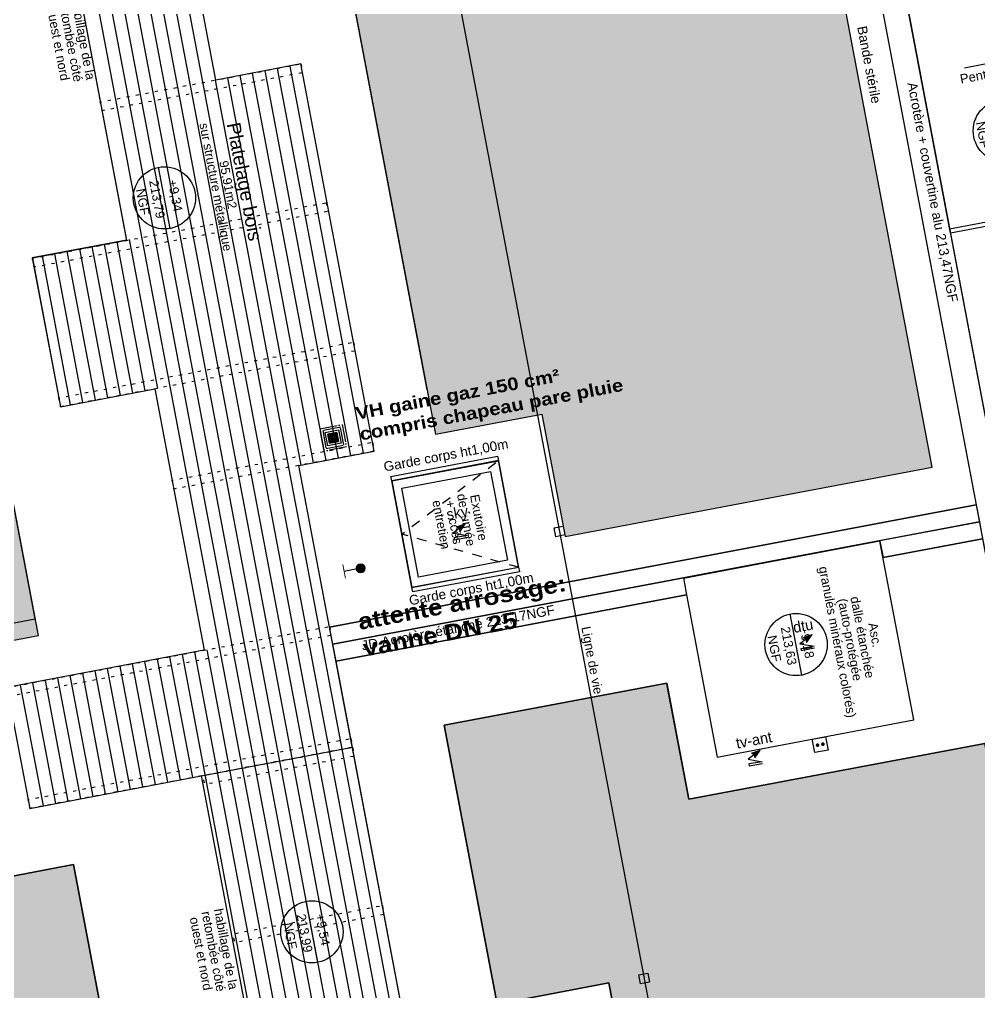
# Model space of a CAD drawing. Header units: centimetres. Extents: x 212517 to 243222, y -357108 to -330212.
# Drawn here: x 227800 to 228861, y -350351 to -349276 of the extents above; entities that cross this region are included whole.
import ezdxf

# ---------------------------------------------------------------- set-up
doc = ezdxf.new("R2010")
doc.units = ezdxf.units.CM
for name, pattern in [('prlm_gaz', [36, 24, -3, 0, -3, 0, -3, 0, -3]), ('Style de ligne -1', [0.41664, 0.20828, -0.20836]), ('Style de ligne -5', [0.20828, 0.069425, -0.138855])]:
    doc.linetypes.add(name, pattern=pattern)
doc.layers.get('0').update_dxf_attribs({"color": 252})
for name, color, linetype in [('3-BAT C-Toiture', 252, 'Continuous'), ('prlm-EAU-EF', 161, 'Continuous'), ('prlm-ELEC-CFO', 201, 'Continuous'), ('prlm-GAZ', 20, 'Continuous'), ('prlm-VRD', 2, 'Continuous'), ('SA - béton balayé', 252, 'Continuous'), ('SA - couvre sol', 252, 'Continuous'), ('SA - EBC', 252, 'Continuous')]:
    doc.layers.add(name, color=color, linetype=linetype)
doc.layers.add('prlm-ZEROPLOT', color=254, linetype='Continuous', plot=False)
doc.styles.add('Arial', font='arial.ttf')
doc.styles.add('Geneva', font='arial.ttf')
doc.styles.add('Helvetica', font='arial.ttf')
doc.styles.add('prlm-eau-ef', font='ariblk.ttf', dxfattribs={"height": 18})
doc.styles.add('prlm-elec-cfo', font='comic.ttf', dxfattribs={"height": 12})
pattern_1 = [(348.838657137, (26671175.493, 6806631.107), (8.9223062904, 8.381872092), [0.5, -30.26575])]
pattern_2 = [(348.838657137, (26671175.746, 6806631.057), (8.9223062904, 8.381872092), [0.5, -30.26575]), (348.838657137, (26671175.758, 6806631.055), (8.9223062904, 8.381872092), [0.5, -30.26575]), (348.838657137, (26671176.04, 6806630.999), (8.9223062904, 8.381872092), [0.5, -30.26575]), (348.838657137, (26671176.052, 6806630.997), (8.9223062904, 8.381872092), [0.5, -30.26575]), (318.83865714, (26671175.493, 6806631.107), (20.877989109, 3.3989630885), [0.5, -16.74025]), (318.83865714, (26671175.602, 6806631.012), (20.877989109, 3.3989630885), [0.5, -16.74025]), (318.83865714, (26671175.611, 6806631.003), (20.877989109, 3.3989630885), [0.5, -16.74025]), (318.83865714, (26671175.787, 6806630.85), (20.877989109, 3.3989630885), [0.5, -16.74025]), (318.83865714, (26671175.797, 6806630.841), (20.877989109, 3.3989630885), [0.5, -16.74025]), (278.838657137, (26671170.334, 6806636.971), (13.0884040778, -14.8235640366), [0.5, -29.0275]), (278.838657137, (26671170.348, 6806636.879), (13.0884040778, -14.8235640366), [0.5, -29.0275]), (278.838657137, (26671170.35, 6806636.867), (13.0884040778, -14.8235640366), [0.5, -29.0275]), (278.838657137, (26671170.397, 6806636.567), (13.0884040778, -14.8235640366), [0.5, -29.0275]), (278.838657137, (26671170.399, 6806636.555), (13.0884040778, -14.8235640366), [0.5, -29.0275]), (268.83865714, (26671170.334, 6806636.971), (16.792873515, -10.651143655), [0.5, -17.153]), (268.83865714, (26671170.333, 6806636.918), (16.792873515, -10.651143655), [0.5, -17.153]), (268.83865714, (26671170.333, 6806636.906), (16.792873515, -10.651143655), [0.5, -17.153]), (268.83865714, (26671170.328, 6806636.703), (16.792873515, -10.651143655), [0.5, -17.153]), (268.83865714, (26671170.328, 6806636.69), (16.792873515, -10.651143655), [0.5, -17.153])]

# ---------------------------------------------------------------- blocks, each defined once
blk = doc.blocks.new('Groupe-9-1')
at = {"linetype": 'Continuous', "flags": 128}
for points in [[(13754.9, -46440.3), (13777.2, -46558.2), (13659.3, -46580.5), (13637, -46462.6)], [(13746.2, -46452.1), (13764.8, -46550.3), (13666.6, -46568.9), (13648, -46470.7)]]:
    blk.add_lwpolyline(points, close=True, dxfattribs=at)
blk = doc.blocks.new('Groupe-20-1')
at = {"linetype": 'Continuous'}
blk.add_line((14090.3, -46677.3), (14077.5, -46609.7), dxfattribs=at)
blk.add_circle((14083.9, -46643.5), 34.4, dxfattribs=at)
at = {"insert": (14080.8, -46644), "char_height": 10.07, "width": 91.684, "attachment_point": 2, "rotation": 280.7236, "line_spacing_factor": 0.962448, "style": 'Arial'}
blk.add_mtext('213,63\\PNGF', dxfattribs=at)
at = {"insert": (14097.5, -46622.7), "char_height": 10.07, "attachment_point": 1, "rotation": 280.7236, "line_spacing_factor": 0.962448, "style": 'Arial'}
blk.add_mtext('+9,18', dxfattribs=at)
blk = doc.blocks.new('Groupe-22-1')
at = {"linetype": 'Continuous'}
blk.add_line((13392.2, -46183.4), (13379.4, -46115.9), dxfattribs=at)
blk.add_circle((13385.8, -46149.7), 34.4, dxfattribs=at)
at = {"insert": (13382.7, -46150.2), "char_height": 10.07, "width": 91.684, "attachment_point": 2, "rotation": 280.7236, "line_spacing_factor": 0.962448, "style": 'Arial'}
blk.add_mtext('213,79\\PNGF', dxfattribs=at)
at = {"insert": (13399.4, -46128.8), "char_height": 10.07, "attachment_point": 1, "rotation": 280.7236, "line_spacing_factor": 0.962448, "style": 'Arial'}
blk.add_mtext('+9,34', dxfattribs=at)
blk = doc.blocks.new('Groupe-27-1')
at = {"linetype": 'Continuous'}
blk.add_line((14269.9, -46005.8), (14325.9, -45995.2), dxfattribs=at)
at = {"linetype": 'Continuous', "lineweight": 100, "flags": 128}
blk.add_lwpolyline([(14318.7, -45994.7), (14325.9, -45995.2), (14319.4, -45998.4)], close=True, dxfattribs=at)
at = {"insert": (14300.5, -46006.6), "char_height": 10.22, "attachment_point": 2, "rotation": 10.7236, "line_spacing_factor": 0.834288, "style": 'Helvetica'}
blk.add_mtext('Pente 1,5%', dxfattribs=at)
blk = doc.blocks.new('Groupe-35-1')
at = {"linetype": 'Continuous'}
blk.add_line((14320.5, -46109.2), (14307.7, -46041.7), dxfattribs=at)
blk.add_circle((14314.1, -46075.5), 34.4, dxfattribs=at)
at = {"insert": (14311, -46076), "char_height": 10.07, "width": 91.684, "attachment_point": 2, "rotation": 280.7236, "line_spacing_factor": 0.962448, "style": 'Arial'}
blk.add_mtext('209,96\\PNGF', dxfattribs=at)
at = {"insert": (14327.8, -46054.6), "char_height": 10.07, "attachment_point": 1, "rotation": 280.7236, "line_spacing_factor": 0.962448, "style": 'Arial'}
blk.add_mtext('+5,51', dxfattribs=at)
blk = doc.blocks.new('Groupe-39-1')
at = {"linetype": 'Continuous'}
blk.add_line((13555.2, -46994.9), (13542.4, -46927.3), dxfattribs=at)
blk.add_circle((13548.8, -46961.1), 34.4, dxfattribs=at)
at = {"insert": (13545.7, -46961.6), "char_height": 10.07, "width": 91.684, "attachment_point": 2, "rotation": 280.7236, "line_spacing_factor": 0.962448, "style": 'Arial'}
blk.add_mtext('213,99\\PNGF', dxfattribs=at)
at = {"insert": (13562.4, -46940.3), "char_height": 10.07, "attachment_point": 1, "rotation": 280.7236, "line_spacing_factor": 0.962448, "style": 'Arial'}
blk.add_mtext('+9,54', dxfattribs=at)
blk = doc.blocks.new('Groupe-73-1')
at = {"linetype": 'Continuous', "flags": 128}
blk.add_lwpolyline([(13611.6, -45405.2), (14277.2, -48919.7), (13550.8, -49057.3), (12838.3, -45295.2), (13115.4, -45242.7), (13162.5, -45491.3), (13611.8, -45406.2)], dxfattribs=at)
for points in [[(13826.4, -46512.6), (13828.3, -46522.4), (13818.5, -46524.3), (13816.6, -46514.4)], [(13920, -47006.8), (13921.9, -47016.6), (13912, -47018.5), (13910.2, -47008.7)]]:
    blk.add_lwpolyline(points, close=True, dxfattribs=at)
blk = doc.blocks.new('xi.tv-ant')
at = {"layer": 'prlm-ELEC-CFO', "lineweight": 5}
blk.add_hatch(color=0, dxfattribs=at).paths.add_polyline_path([(-3, 6), (-0.1, 3.7), (0, 0), (7.5, 7.5)])
at = {"layer": 'prlm-ELEC-CFO', "color": 0}
blk.add_lwpolyline([(1, 4.2), (-7.5, 0), (7.5, -5.5), (-7.5, -5.5), (-7.5, -7.5), (7.5, -7.5)], dxfattribs=at)
at = {"layer": 'prlm-ELEC-CFO', "color": 0, "lineweight": 5, "flags": 128}
blk.add_lwpolyline([(-3, 6), (-0.1, 3.7), (0, 0), (7.5, 7.5)], close=True, dxfattribs=at)
blk = doc.blocks.new('xi.dtu')
at = {"layer": 'prlm-ELEC-CFO', "lineweight": 5}
blk.add_hatch(color=0, dxfattribs=at).paths.add_polyline_path([(-3, 6), (-0.1, 3.7), (0, 0), (7.5, 7.5)])
at = {"layer": 'prlm-ELEC-CFO', "color": 0}
blk.add_lwpolyline([(1, 4.2), (-7.5, 0), (7.5, -5.5), (-7.5, -5.5), (-7.5, -7.5), (7.5, -7.5)], dxfattribs=at)
at = {"layer": 'prlm-ELEC-CFO', "color": 0, "lineweight": 5, "flags": 128}
blk.add_lwpolyline([(-3, 6), (-0.1, 3.7), (0, 0), (7.5, 7.5)], close=True, dxfattribs=at)
blk = doc.blocks.new('xi.pc-sail')
at = {"layer": 'prlm-ELEC-CFO', "color": 0, "linetype": 'ByBlock', "lineweight": -2, "flags": 128}
blk.add_lwpolyline([(-7.5, 15), (7.5, 15), (7.5, 0), (-7.5, 0)], close=True, dxfattribs=at)
at = {"layer": 'prlm-ELEC-CFO', "color": 0, "linetype": 'ByBlock', "lineweight": 5, "const_width": 2}
for points in [[(-4, 7.5, 1), (-2, 7.5, 1)], [(2, 7.5, 1), (4, 7.5, 1)]]:
    blk.add_lwpolyline(points, format="xyb", close=True, dxfattribs=at)
blk = doc.blocks.new('xi.sky')
at = {"layer": 'prlm-ELEC-CFO', "lineweight": 5}
blk.add_hatch(color=0, dxfattribs=at).paths.add_polyline_path([(-3, 6), (-0.1, 3.7), (0, 0), (7.5, 7.5)])
at = {"layer": 'prlm-ELEC-CFO', "color": 0}
blk.add_lwpolyline([(1, 4.2), (-7.5, 0), (7.5, -5.5), (-7.5, -5.5), (-7.5, -7.5), (7.5, -7.5)], dxfattribs=at)
at = {"layer": 'prlm-ELEC-CFO', "color": 0, "lineweight": 5, "flags": 128}
blk.add_lwpolyline([(-3, 6), (-0.1, 3.7), (0, 0), (7.5, 7.5)], close=True, dxfattribs=at)
blk = doc.blocks.new('xi.rp')
at = {"layer": 'prlm-EAU-EF', "lineweight": 5}
h = blk.add_hatch(color=0, dxfattribs=at)
edge = h.paths.add_edge_path()
edge.add_arc((0, 5), 5, 0, 360)
at = {"layer": 'prlm-EAU-EF', "color": 0, "const_width": 1, "flags": 128}
blk.add_lwpolyline([(-7.8, 23.5), (7.8, 23.5)], dxfattribs=at)
at = {"layer": 'prlm-EAU-EF', "color": 0, "flags": 128}
blk.add_lwpolyline([(0, 5), (0, 23.5)], dxfattribs=at)
at = {"layer": 'prlm-EAU-EF', "color": 0, "lineweight": 5}
blk.add_circle((0, 5), 5, dxfattribs=at)
blk = doc.blocks.new('A$C1F970F0F')
at = {"layer": 'SA - béton balayé'}
h = blk.add_hatch(dxfattribs=at)
h.set_pattern_fill('BETON_BALAYE', color=256, scale=50, angle=-10.7236, style=0, pattern_type=2)
h.set_pattern_definition([(349.276398589, (-277130161.13, -473864756.78), (117.382553614, 28.6589620718), [750, -100, 250, -50]), (349.276398589, (-277130091.14, -473864744.59), (-36.753066222, 74.6422274806), [150, -16.5, 300, -37.5]), (349.2763985886, (-277130128.657, -473864719.673), (261.692811121, -15.4635897392), [400, -70, 200, -50])])
edge = h.paths.add_edge_path()
edge.add_line((-3029.4, 2725.7), (-3176.5, 2699.7))
edge.add_line((-3176.5, 2699.7), (-3197.9, 2817.8))
edge.add_line((-3197.9, 2817.8), (-2585.4, 2927.2))
edge.add_line((-2585.4, 2927.2), (-2578.8, 2888))
edge.add_line((-2578.8, 2888), (-1904.1, 2936.9))
edge.add_line((-1904.1, 2936.9), (-556.8, 3176.5))
edge.add_arc((-574.3, 3274.9), 100, 280.0813, 378.0302)
edge.add_arc((1605, 4000.9), 2197, 193.9407, 198.4416, ccw=False)
edge.add_line((-527.3, 3471.6), (-688.5, 4457.4))
edge.add_arc((-1789.3, 4303.6), 1111.5, 7.9559, 45.9647)
edge.add_arc((19.3, 6251.9), 1547.3, 192.8791, 227.9674, ccw=False)
edge.add_line((-1489, 5907.1), (-1560, 6307.8))
edge.add_line((-1560, 6307.8), (-1284.3, 6356.5))
edge.add_line((-1284.3, 6356.5), (-1215.3, 5966.2))
edge.add_arc((19.3, 6251.9), 1267.3, 193.0327, 228.1653)
edge.add_arc((-1789.3, 4303.6), 1391.5, 7.9559, 46.1875, ccw=False)
edge.add_line((-411.1, 4496.2), (-275.3, 3640))
edge.add_arc((3153.4, 4499.1), 3534.7, 194.0669, 205.918)
edge.add_arc((1360.6, 3627.8), 1541.4, 205.918, 223.4935)
edge.add_arc((5328.6, 7392.5), 7011.1, 223.49354, 227.61663)
edge.add_line((602.5, 2213.7), (898.3, 2004.6))
edge.add_line((898.3, 2004.6), (847.7, 1728.8))
edge.add_arc((1998.3, 4025.4), 2568.6, 204.8032, 243.3887, ccw=False)
edge.add_arc((-512.8, 2859.3), 200, 26.2772, 100.0813)
edge.add_line((-547.8, 3056.2), (-1889.3, 2817.7))
edge.add_line((-1889.3, 2817.7), (-1913.5, 2815.9))
edge.add_line((-1913.5, 2815.9), (-2036.7, 1231.7))
edge.add_line((-2036.7, 1231.7), (-2036.5, 133.7))
edge.add_arc((-1936.5, 133.8), 100, 180.0092, 270.0092)
edge.add_line((-1936.5, 33.8), (-1436.4, 33.8))
edge.add_line((-1436.4, 33.8), (-1436.4, -86.2))
edge.add_line((-1436.4, -86.2), (-1936.4, -86.2))
edge.add_arc((-1936.5, 133.8), 220, 180.0092, 270.0092, ccw=False)
edge.add_line((-2156.5, 133.7), (-2156.7, 1236.1))
edge.add_line((-2156.7, 1236.1), (-2034.6, 2807.2))
edge.add_line((-2034.6, 2807.2), (-3029.4, 2725.7))
at = {"layer": 'SA - couvre sol'}
h = blk.add_hatch(dxfattribs=at)
h.set_pattern_fill('PELOUSE6', color=256, scale=20, angle=-10.7236, style=0, pattern_type=2)
h.set_pattern_definition([(349.276398589, (-277130161.13, -473864756.78), (22.32856351, 117.904349723), [37.50000056, -202.50000304]), (79.27639859, (-277130147.3, -473864759.4), (-235.80869945, 44.65712702), [15.000000225, -105.000001575]), (79.27639859, (-277130138.1, -473864761.14), (-235.80869945, 44.65712702), [15.000000225, -105.000001575]), (79.27639859, (-277130142.7, -473864760.27), (-235.80869945, 44.65712702), [18.75000028, -101.25000152]), (112.966466119, (-277130151.92, -473864758.52), (-191.1515722885, 280.465825937), [12.00000018, -420.74615931]), (45.586331059, (-277130133.494, -473864762.01), (22.328563535, 117.9043498154), [12.00000018, -420.74615931]), (45.586331059, (-277130124.28, -473864763.756), (22.328563535, 117.9043498154), [26.00000039, -406.6661591]), (112.966466119, (-277130161.13, -473864756.78), (-191.1515722885, 280.465825937), [26.00000039, -406.6661591]), (349.276398589, (-277130073.36, -473864750.5), (22.32856351, 117.904349723), [44.424551066, -195.575452534]), (349.276398589, (-277130085.12, -473864728.43), (22.32856351, 117.904349723), [82.810089442, -56.095855641, 43.074318646, -58.01973967]), (349.276398589, (-277130096.73, -473864706.38), (22.32856351, 117.904349723), [119.479949592, -46.287461894, 29.478701242, -44.75389087]), (349.276398589, (-277130108.42, -473864684.32), (22.32856351, 117.904349723), [100.461142907, -139.538860693]), (349.276398589, (-277130104.51, -473864665.21), (22.32856351, 117.904349723), [65.569739384, -174.430264216])])
edge = h.paths.add_edge_path()
edge.add_line((-1436.4, -152.4), (-1436.4, -86.2))
edge.add_line((-1436.4, -86.2), (-1916.5, -86.2))
edge.add_arc((-1932.9, 136.8), 223.6, 180.7878, 274.2005, ccw=False)
edge.add_line((-2156.5, 133.7), (-2362.4, 66.6))
edge.add_line((-2362.4, 66.6), (-2349.3, -1324.9))
edge.add_line((-2349.3, -1324.9), (-2354.4, -2128.6))
edge.add_line((-2354.4, -2128.6), (-2353.5, -2433.1))
edge.add_line((-2353.5, -2433.1), (-2339.2, -2630.1))
edge.add_line((-2339.2, -2630.1), (-2041.8, -3142.8))
edge.add_line((-2041.8, -3142.8), (-2075.6, -3643.2))
edge.add_line((-2075.6, -3643.2), (-1546, -3654.6))
edge.add_line((-1546, -3654.6), (-979.2, -3664.8))
edge.add_line((-979.2, -3664.8), (-84.4, -3685))
edge.add_line((-84.4, -3685), (682.5, -3679.2))
edge.add_line((682.5, -3679.2), (792, -3679.2))
edge.add_line((792, -3679.2), (792, -2763.7))
edge.add_line((792, -2763.7), (64, -2763.7))
edge.add_line((64, -2763.7), (64, -3125.5))
edge.add_line((64, -3125.5), (-571, -3125.5))
edge.add_line((-571, -3125.5), (-571, -2552.4))
edge.add_line((-571, -2552.4), (-751, -2552.4))
edge.add_line((-751, -2552.4), (-751.1, -3052.5))
edge.add_line((-751.1, -3052.5), (-1436.1, -3052.4))
edge.add_line((-1436.1, -3052.4), (-1936, -2552.4))
edge.add_line((-1936, -2552.4), (-1936.1, -2002.4))
edge.add_line((-1936.1, -2002.4), (-1936.3, -884))
edge.add_line((-1936.3, -884), (-1936.4, -152.5))
edge.add_line((-1936.4, -152.5), (-1436.4, -152.4))
edge = h.paths.add_edge_path(flags=16)
edge.add_line((-2084.1, -715), (-2084, -530.5))
at = {"layer": 'SA - EBC'}
h = blk.add_hatch(dxfattribs=at)
h.set_pattern_fill('_USER', color=256, scale=75, angle=-325.7236, style=0, pattern_type=0)
h.set_pattern_definition([(34.276398589, (-277130161.13, -473864756.78), (-42.23892846, 61.974776503), [])])
edge = h.paths.add_edge_path()
edge.add_line((5801.5, -3162), (4083.6, -3271.1))
edge.add_line((4083.6, -3271.1), (4014.5, -3717.3))
edge.add_line((4014.5, -3717.3), (3135.5, -3810.2))
edge.add_line((3135.5, -3810.2), (2274.2, -3693.6))
edge.add_line((2274.2, -3693.6), (1554.6, -3420.1))
edge.add_arc((2508.8, -2315.7), 1459.5, 157.1869, 229.1755, ccw=False)
edge.add_arc((1966, -2087.4), 870.7, 94.3015, 157.1869, ccw=False)
edge.add_line((1900.7, -1219.1), (2859.2, -1223.5))
edge.add_arc((3100.9, 1265.3), 2500.5, 264.455, 302.9423)
edge.add_arc((4209.3, -445.3), 462.1, 302.9423, 376.8337)
edge.add_arc((2214.1, -1049), 2546.7, 16.8337, 38.147)
edge.add_arc((3041.3, -399.3), 1494.8, 38.147, 72.9733)
edge.add_line((3479, 1030), (2182.4, 1414.4))
edge.add_line((2182.4, 1414.4), (1056.6, 1822.8))
edge.add_arc((1766.4, 3779.4), 2081.4, 212.7495, 250.0603, ccw=False)
edge.add_line((15.9, 2653.5), (-104.1, 3091.3))
edge.add_line((-104.1, 3091.3), (-169.7, 3639.5))
edge.add_line((-169.7, 3639.5), (-35.6, 6158))
edge.add_arc((-194.4, 7143.8), 998.5, 279.1494, 373.9623)
edge.add_arc((2392.2, 7786.9), 1666.8, 172.627, 193.9623, ccw=False)
edge.add_arc((-45.5, 8102.4), 791.2, -7.373, 16.4383)
edge.add_line((713.4, 8326.3), (486.7, 9142.8))
edge.add_line((486.7, 9142.8), (1338.8, 9564.2))
edge.add_line((1338.8, 9564.2), (1632.6, 8945.2))
edge.add_line((1632.6, 8945.2), (1394, 8829.9))
edge.add_line((1394, 8829.9), (1732, 8131.2))
edge.add_arc((1233.2, 7889.9), 554.1, -19.641, 25.8153, ccw=False)
edge.add_line((1755.1, 7703.7), (1558.2, 6807.5))
edge.add_line((1558.2, 6807.5), (1570, 6609.2))
edge.add_line((1570, 6609.2), (1852.9, 5734.1))
edge.add_line((1852.9, 5734.1), (2726.7, 4021))
edge.add_line((2726.7, 4021), (3802.4, 4004.9))
edge.add_arc((8355.6, 5950.7), 4951.6, 203.1388, 230.8301)
edge.add_arc((13583.7, 12367.9), 13228.8, 230.83014, 233.16384)
edge.add_line((5652.6, 1780.2), (4998.7, 1820.4))
edge.add_line((4998.7, 1820.4), (4863.8, 767.1))
edge.add_line((4863.8, 767.1), (5595.4, 631.2))
edge.add_line((5595.4, 631.2), (5852.7, -2020.7))
edge.add_line((5852.7, -2020.7), (5881.4, -2966.6))
edge.add_line((5881.4, -2966.6), (5801.5, -3162))

msp = doc.modelspace()

# ---------------------------------------------------------------- hatches: boundary and pattern name
at = {"layer": '3-BAT C-Toiture', "linetype": 'Continuous', "lineweight": 18}
h = msp.add_hatch(dxfattribs=at)
h.set_pattern_fill('TOITURE TERRASSE', color=256, style=0, pattern_type=2)
h.set_pattern_definition(pattern_1)
h.paths.add_polyline_path([(228566.8, -348491.3), (227869.8, -348623.2), (227810.3, -348309.2), (227068.9, -348449.6), (227370.4, -350042.1), (227821.2, -349956.8), (227667.2, -349143.8), (227596.5, -349157.2), (227500.6, -348650.6), (227697.1, -348613.3), (227739.4, -348837), (228148.2, -348759.6), (228201.4, -349040.6), (228131.3, -349053.8), (228260.1, -349734.3), (228377.7, -349712), (228403.3, -349847.3), (228809, -349770.5)])
h = msp.add_hatch(dxfattribs=at)
h.set_pattern_fill('TOITURE TERRASSE-1', color=256, style=0, pattern_type=2)
h.set_pattern_definition(pattern_2)
h.paths.add_polyline_path([(228566.8, -348491.3), (227869.8, -348623.2), (227810.3, -348309.2), (227068.9, -348449.6), (227370.4, -350042.1), (227821.2, -349956.8), (227667.2, -349143.8), (227596.5, -349157.2), (227500.6, -348650.6), (227697.1, -348613.3), (227739.4, -348837), (228148.2, -348759.6), (228201.4, -349040.6), (228131.3, -349053.8), (228260.1, -349734.3), (228377.7, -349712), (228403.3, -349847.3), (228809, -349770.5)])
h = msp.add_hatch(dxfattribs=at)
h.set_pattern_fill('TOITURE TERRASSE', color=256, style=0, pattern_type=2)
h.set_pattern_definition(pattern_1)
h.paths.add_polyline_path([(228566.8, -348491.3), (227869.8, -348623.2), (227810.3, -348309.2), (227068.9, -348449.6), (227366.9, -350023.5), (227817.7, -349938.1), (227667.2, -349143.8), (227596.5, -349157.2), (227500.6, -348650.6), (227697.1, -348613.3), (227739.4, -348837), (228148.2, -348759.6), (228201.4, -349040.6), (228131.3, -349053.8), (228260.1, -349734.3), (228377.7, -349712), (228403.3, -349847.3), (228809, -349770.5)])
h = msp.add_hatch(dxfattribs=at)
h.set_pattern_fill('TOITURE TERRASSE-1', color=256, style=0, pattern_type=2)
h.set_pattern_definition(pattern_2)
h.paths.add_polyline_path([(228566.8, -348491.3), (227869.8, -348623.2), (227810.3, -348309.2), (227068.9, -348449.6), (227366.9, -350023.5), (227817.7, -349938.1), (227667.2, -349143.8), (227596.5, -349157.2), (227500.6, -348650.6), (227697.1, -348613.3), (227739.4, -348837), (228148.2, -348759.6), (228201.4, -349040.6), (228131.3, -349053.8), (228260.1, -349734.3), (228377.7, -349712), (228403.3, -349847.3), (228809, -349770.5)])
h = msp.add_hatch(dxfattribs=at)
h.set_pattern_fill('TOITURE TERRASSE', color=256, style=0, pattern_type=2)
h.set_pattern_definition(pattern_1)
h.paths.add_polyline_path([(228269.8, -350055.8), (228515.6, -350009.3), (228539.9, -350137.7), (228867.2, -350076), (229302.5, -352376.5), (228853.2, -352461.6), (228451.7, -350340.7), (228328.2, -350364.1)])
h = msp.add_hatch(dxfattribs=at)
h.set_pattern_fill('TOITURE TERRASSE-1', color=256, style=0, pattern_type=2)
h.set_pattern_definition(pattern_2)
h.paths.add_polyline_path([(228269.8, -350055.8), (228515.6, -350009.3), (228539.9, -350137.7), (228867.2, -350076), (229302.5, -352376.5), (228853.2, -352461.6), (228451.7, -350340.7), (228328.2, -350364.1)])
h = msp.add_hatch(dxfattribs=at)
h.set_pattern_fill('TOITURE TERRASSE', color=256, style=0, pattern_type=2)
h.set_pattern_definition(pattern_1)
h.paths.add_polyline_path([(227396.4, -350179.4), (227734.2, -350115.4), (227755.9, -350229.7), (227860, -350210), (227991.7, -350905.6), (227851.2, -350932.3), (227917.9, -351284), (228068.7, -351255.4), (228207.9, -351990.3), (228139.8, -352003.2), (228215.5, -352403.1), (227831.3, -352475.9)])
h = msp.add_hatch(dxfattribs=at)
h.set_pattern_fill('TOITURE TERRASSE-1', color=256, style=0, pattern_type=2)
h.set_pattern_definition(pattern_2)
h.paths.add_polyline_path([(227396.4, -350179.4), (227734.2, -350115.4), (227755.9, -350229.7), (227860, -350210), (227991.7, -350905.6), (227851.2, -350932.3), (227917.9, -351284), (228068.7, -351255.4), (228207.9, -351990.3), (228139.8, -352003.2), (228215.5, -352403.1), (227831.3, -352475.9)])
at = {"layer": 'prlm-GAZ', "linetype": 'prlm_gaz', "ltscale": 0.8}
h = msp.add_hatch(dxfattribs=at)
h.set_pattern_fill('ANSI37', color=256, scale=0.5, angle=46.8854, style=0)
h.set_pattern_definition([(91.885442, (234858.9289, -325457.4804), (-1.58664054, -0.05223071), []), (181.885442, (234858.9289, -325457.4804), (0.05223071, -1.58664054), [])])
h.paths.add_polyline_path([(228143.1, -349744), (228152.9, -349742.1), (228151.1, -349732.3), (228141.2, -349734.1)])
msp.add_hatch(color=256, dxfattribs=at).paths.add_polyline_path([(228143.3, -349735.5), (228146, -349738.9), (228150.3, -349740.3), (228144.5, -349741.4)], flags=16)

# ---------------------------------------------------------------- linework, layer by layer
at = {"layer": '3-BAT C-Toiture', "linetype": 'Continuous'}
for p, q in [((227913.6, -348875.2), (228559.5, -352286.1)), ((227858.6, -348885.7), (228504.5, -352296.5)), ((227872.3, -348883), (228518.3, -352293.9)), ((227886.1, -348880.4), (228532, -352291.3)), ((227899.8, -348877.8), (228545.8, -352288.7)), ((227817.3, -348893.5), (228463.2, -352304.3)), ((227831, -348890.9), (228477, -352301.7)), ((227844.8, -348888.3), (228490.7, -352299.1)), ((228250.8, -349685.1), (228131.3, -349053.8)), ((228098.9, -349327.2), (228180, -349755.3)), ((228043.9, -349337.6), (228125, -349765.7)), ((228057.6, -349335), (228138.7, -349763.1)), ((228071.4, -349332.4), (228152.5, -349760.5)), ((228085.2, -349329.8), (228166.2, -349757.9)), ((228016.4, -349342.8), (228259.9, -350628.7)), ((228030.1, -349340.2), (228111.2, -349768.3)), ((227907.8, -349521.6), (227938.9, -349686.1)), ((227921.5, -349519), (227952.7, -349683.5)), ((227852.7, -349532), (227883.9, -349696.6)), ((227866.5, -349529.4), (227897.6, -349693.9)), ((227880.2, -349526.8), (227911.4, -349691.3)), ((227894, -349524.2), (227925.2, -349688.7)), ((227825.2, -349537.2), (227856.4, -349701.8)), ((227839, -349534.6), (227870.1, -349699.2)), ((228007.4, -349972.4), (228136.1, -350652.2)), ((227952.3, -349982.8), (227977.7, -350116.4)), ((227966.1, -349980.2), (227991.4, -350113.8)), ((227979.9, -349977.6), (228108.6, -350657.4)), ((227993.6, -349975), (228122.3, -350654.8)), ((227897.3, -349993.2), (227922.6, -350126.9)), ((227911.1, -349990.6), (227936.4, -350124.3)), ((227924.8, -349988), (227950.1, -350121.6)), ((227938.6, -349985.4), (227963.9, -350119)), ((227828.5, -350006.3), (227853.9, -350139.9)), ((227842.3, -350003.7), (227867.6, -350137.3)), ((227856.1, -350001), (227881.4, -350134.7)), ((227869.8, -349998.4), (227895.1, -350132.1)), ((227883.6, -349995.8), (227908.9, -350129.5)), ((227801, -350011.5), (227826.3, -350145.1)), ((227814.8, -350008.9), (227840.1, -350142.5)), ((228001.2, -350112), (228168.3, -350080.3))]:
    msp.add_line(p, q, dxfattribs=at)
at = {"layer": '3-BAT C-Toiture', "linetype": 'Continuous', "flags": 128}
for points in [[(226989.4, -348395.4), (227864.5, -348229.7), (227924, -348543.8), (228620.9, -348411.8), (229382.5, -352433.5), (228648.6, -352572.5), (228648.1, -352572.6), (228614.8, -352396.7), (227777.2, -352555.3), (226989.4, -348395.4)], [(227022.1, -348417.7), (227842.2, -348262.4), (227901.7, -348576.5), (228598.6, -348444.5), (229349.8, -352411.2), (228670.4, -352539.9), (228637.1, -352364), (227799.5, -352522.6), (227022.1, -348417.7)], [(228598.6, -348444.5), (228857.6, -349812.2), (228143.1, -349947.5), (228109.2, -349768.7), (228192.4, -349752.9), (228111.4, -349324.8), (228017.4, -349342.6), (227955.5, -349015.9)], [(227068.9, -348449.6), (227366.9, -350023.5), (227817.7, -349938.1), (227667.2, -349143.8)], [(228131.3, -349053.8), (228260.1, -349734.3), (228377.7, -349712), (228403.3, -349847.3), (228809, -349770.5), (228566.8, -348491.3)], [(228418.4, -351460.4), (228352.2, -351110.7), (228520.2, -351078.8), (228483.3, -350883.8), (228315.2, -350915.6), (228260.9, -350628.5), (228452.8, -350592.2), (228419.8, -350418), (228238.7, -350452.3), (228109.2, -349768.7), (228192.4, -349752.9), (228111.4, -349324.8), (228017.4, -349342.6), (227955.5, -349015.9)], [(227841.2, -349110.8), (227918.6, -349520), (227814.5, -349539.7), (227845.6, -349703.8), (227949.7, -349684.1), (228004.4, -349973), (227786.3, -350014.3), (227811.6, -350147.9), (228001.2, -350112), (228071.7, -350483.9), (227986.2, -350500.1), (228019.2, -350674.3), (228133.2, -350652.7), (228187.5, -350939.8), (227933, -350988), (227970, -351183), (228224.5, -351134.8), (228290.7, -351484.6)], [(227841.2, -349110.8), (227918.6, -349519.6), (227814.4, -349539.3), (227845.6, -349703.8), (227949.7, -349684.1), (228004.4, -349973), (227786.3, -350014.3), (227811.6, -350147.9), (228001.2, -350112), (228071.7, -350483.9), (227986.2, -350500.1), (228019.2, -350674.3), (228133.2, -350652.7), (228187.5, -350939.8), (227933, -350988), (227970, -351183), (228224.5, -351134.8), (228290.7, -351484.6)], [(228784.2, -349264.9), (228984.8, -349226.9), (229030.7, -349469.2), (228828.2, -349507.6)], [(228418.4, -351460.4), (228352.2, -351110.7), (228520.2, -351078.8), (228483.3, -350883.8), (228315.2, -350915.6), (228260.9, -350628.5), (228452.8, -350592.2), (228419.8, -350418), (228238.7, -350452.3), (228150.2, -349985), (228537.5, -349911.6), (228571.5, -350091.3), (228788.7, -350050.1), (228751.3, -349852.6), (228754.7, -349870.5), (228864.7, -349849.7), (229349.8, -352411.2)]]:
    msp.add_lwpolyline(points, dxfattribs=at)
for points in [[(228566.8, -348491.3), (227869.8, -348623.2), (227810.3, -348309.2), (227068.9, -348449.6), (227370.4, -350042.1), (227821.2, -349956.8), (227667.2, -349143.8), (227596.5, -349157.2), (227500.6, -348650.6), (227697.1, -348613.3), (227739.4, -348837), (228148.2, -348759.6), (228201.4, -349040.6), (228131.3, -349053.8), (228260.1, -349734.3), (228377.7, -349712), (228403.3, -349847.3), (228809, -349770.5)], [(228566.8, -348491.3), (227869.8, -348623.2), (227810.3, -348309.2), (227068.9, -348449.6), (227366.9, -350023.5), (227817.7, -349938.1), (227667.2, -349143.8), (227596.5, -349157.2), (227500.6, -348650.6), (227697.1, -348613.3), (227739.4, -348837), (228148.2, -348759.6), (228201.4, -349040.6), (228131.3, -349053.8), (228260.1, -349734.3), (228377.7, -349712), (228403.3, -349847.3), (228809, -349770.5)], [(228988.1, -349222.2), (229035.6, -349472.7), (228829.2, -349511.8), (228781.8, -349261.2)], [(228328.7, -349758.5), (228329.6, -349763.4), (228211.7, -349785.8), (228210.8, -349780.9)], [(228351.9, -349881.3), (228329.6, -349763.4), (228211.7, -349785.8), (228234, -349903.7)], [(228857.6, -349812.2), (228861.2, -349830.9), (228146.7, -349966.2), (228143.1, -349947.5)], [(228861.2, -349830.9), (228864.7, -349849.7), (228754.7, -349870.5), (228751.2, -349851.7)], [(228351.9, -349881.3), (228352.9, -349886.2), (228234.9, -349908.5), (228234, -349903.6)], [(228534, -349892.9), (228537.5, -349911.6), (228150.2, -349985), (228146.7, -349966.2)], [(228867.2, -350076), (228539.9, -350137.7), (228516.2, -350012.4), (228515.6, -350009.3), (228269.8, -350055.8), (228328.2, -350364.1), (228451.7, -350340.7), (228813.2, -352250.2), (228813.2, -352250.2), (228853.2, -352461.6), (229302.5, -352376.5)], [(228269.8, -350055.8), (228515.6, -350009.3), (228539.9, -350137.7), (228867.2, -350076), (229302.5, -352376.5), (228853.2, -352461.6), (228451.7, -350340.7), (228328.2, -350364.1)], [(227831.3, -352475.9), (228191.9, -352407.6), (228215.5, -352403.1), (228139.8, -352003.2), (228207.9, -351990.3), (228068.7, -351255.4), (227917.9, -351284), (227851.2, -350932.3), (227991.7, -350905.6), (227860, -350210), (227755.9, -350229.7), (227734.2, -350115.4), (227396.4, -350179.4)], [(227396.4, -350179.4), (227734.2, -350115.4), (227755.9, -350229.7), (227860, -350210), (227991.7, -350905.6), (227851.2, -350932.3), (227917.9, -351284), (228068.7, -351255.4), (228207.9, -351990.3), (228139.8, -352003.2), (228215.5, -352403.1), (227831.3, -352475.9)]]:
    msp.add_lwpolyline(points, close=True, dxfattribs=at)
at = {"layer": '3-BAT C-Toiture', "linetype": 'Style de ligne -5', "ltscale": 50.8, "flags": 128}
for points in [[(228111.4, -349324.8), (228113.2, -349334.6), (227891.5, -349376.6), (227889.6, -349366.8)], [(228139.4, -349478.2), (228141.2, -349488), (227816.4, -349549.6), (227814.5, -349539.7)], [(228169.6, -349632.3), (228171.4, -349642.1), (227845.6, -349703.8), (227843.7, -349694)], [(228190.6, -349743.1), (228192.4, -349752.9), (227970.7, -349794.9), (227968.9, -349785.1)], [(228143, -349946.7), (228144.8, -349956.5), (227788.2, -350024.1), (227786.3, -350014.3)], [(228166.4, -350070.5), (228168.3, -350080.3), (227811.6, -350147.9), (227809.7, -350138.1)], [(228168.3, -350080.3), (228170.1, -350090.2), (228005.1, -350121.4), (228003.2, -350111.6)], [(228201.4, -350255.2), (228203.2, -350265.1), (228038.2, -350296.3), (228036.3, -350286.5)]]:
    msp.add_lwpolyline(points, close=True, dxfattribs=at)
at = {"layer": '3-BAT C-Toiture', "linetype": 'Style de ligne -1', "ltscale": 50.8, "flags": 128}
msp.add_lwpolyline([(228351.9, -349881.3), (228222.9, -349844.7), (228329.6, -349763.4)], dxfattribs=at)
at = {"layer": '3-BAT C-Toiture', "linetype": 'Continuous', "lineweight": 18, "flags": 128}
msp.add_lwpolyline([(228751.2, -349851.7), (228160.4, -349963.6), (228534, -349892.9), (228534.1, -349893.8), (228751.3, -349852.6)], close=True, dxfattribs=at)
at = {"layer": 'prlm-GAZ', "linetype": 'prlm_gaz', "ltscale": 0.8}
for p, q in [((228141.2, -349734.1), (228151.1, -349732.3)), ((228143.1, -349744), (228141.2, -349734.1)), ((228143.3, -349735.5), (228144.5, -349741.4)), ((228146, -349738.9), (228143.3, -349735.5)), ((228151.1, -349732.3), (228152.9, -349742.1)), ((228152.9, -349742.1), (228143.1, -349744)), ((228144.5, -349741.4), (228150.3, -349740.3)), ((228150.3, -349740.3), (228146, -349738.9))]:
    msp.add_line(p, q, dxfattribs=at)
for points in [[(228132.4, -349728.3), (228157, -349723.6), (228161.6, -349748.2), (228137.1, -349752.8)], [(228139.1, -349749.8), (228158.8, -349746.1), (228155.1, -349726.4), (228135.4, -349730.2)], [(228138.3, -349732.3), (228153, -349729.5), (228155.8, -349744.2), (228141.1, -349747)], [(228143.1, -349744), (228152.9, -349742.1), (228151.1, -349732.3), (228141.2, -349734.1)]]:
    msp.add_lwpolyline(points, close=True, dxfattribs=at)
at = {"layer": 'prlm-ZEROPLOT'}
msp.add_lwpolyline([(226989.3, -348395), (227864.4, -348229.3), (227923.9, -348543.4), (228620.8, -348411.3), (229382.5, -352433.1), (228648.5, -352572.1), (228614.7, -352396.3), (227777.1, -352554.9)], close=True, dxfattribs=at)

# ---------------------------------------------------------------- block references
at = {"layer": '3-BAT C-Toiture'}
for name in ['Groupe-73-1', 'Groupe-27-1', 'Groupe-35-1', 'Groupe-22-1', 'Groupe-9-1', 'Groupe-20-1', 'Groupe-39-1']:
    msp.add_blockref(name, (214574.7, -303323.2), dxfattribs=at)
at = {"layer": 'prlm-EAU-EF', "color": 3, "rotation": 100.7235947438329}
msp.add_blockref('xi.rp', (228182.2, -349881.5), dxfattribs=at)
at = {"layer": 'prlm-ELEC-CFO'}
for name, p, rotation in [('xi.sky', (228286.9, -349842), 10.7236014113934), ('xi.dtu', (228670.3, -349964.5), 10.72360141139324), ('xi.pc-sail', (228683.9, -350070), 190.7236014113932), ('xi.tv-ant', (228612.9, -350092.1), 9.422360975348987)]:
    msp.add_blockref(name, p, dxfattribs=dict(at, rotation=rotation))

# ---------------------------------------------------------------- texts
at = {"layer": '3-BAT C-Toiture', "attachment_point": 2}
for s, insert, char_height, width, rotation, line_spacing_factor, style in [('habillage de la retombée côté ouest et nord', (227875.7, -349296.6), 10.087, 123.868, 280.7236, 0.834288, 'Helvetica'), ('Bande stérile', (228744.6, -349324.7), 10.657, 263.823, 280.6537, 1.060906, 'Geneva'), ('Acrotère + couvertine alu 213,47NGF ', (228814.9, -349465.6), 10.657, 263.823, 280.6537, 1.060906, 'Geneva'), ('Garde corps ht1,00m', (228270.6, -349752.1), 10.657, 263.823, 10.6537, 1.060906, 'Geneva'), ('Garde corps ht1,00m', (228298.6, -349900), 10.657, 263.823, 10.6537, 1.060906, 'Geneva'), ('JD Acrotère étanché 213,17NGF ', (228284.1, -349942.8), 10.657, 263.823, 10.6537, 1.060906, 'Geneva'), ('Ligne de vie', (228438.2, -349983.1), 10.087, 88.736, 280.7236, 0.834288, 'Helvetica'), ('habillage de la retombée côté ouest et nord', (228033.5, -350302.3), 10.087, 123.868, 280.7236, 0.834288, 'Helvetica')]:
    msp.add_mtext(s, dxfattribs=dict(at, insert=insert, char_height=char_height, width=width, rotation=rotation, line_spacing_factor=line_spacing_factor, style=style))
at = {"layer": '3-BAT C-Toiture', "attachment_point": 2, "rotation": 280.7236, "line_spacing_factor": 0.834288, "style": 'Helvetica'}
for s, insert, char_height in [('Platelage bois \\P{\\H0.6548x;95,91m2}\\P{\\H0.6548x;sur structure méta}{\\H0.6548x;ll}{\\H0.6548x;ique}\\P\\P\\P\\P', (228056.4, -349453.5), 15.131), ('Exutoire\\Pde fumée\\P+ accès\\Pentretien\\P\\P', (228312.9, -349825.3), 10.09), ('Asc.\\Pdalle étanchée \\P(auto-protégée\\Pgranulés minéraux colorés)\\P\\P\\P\\P', (228750.8, -349955.1), 10.087)]:
    msp.add_mtext(s, dxfattribs=dict(at, insert=insert, char_height=char_height))
at = {"layer": 'prlm-EAU-EF', "color": 3, "insert": (228173, -349932.9), "char_height": 18, "width": 334.295, "attachment_point": 1, "rotation": 10.7236, "style": 'prlm-eau-ef'}
msp.add_mtext('attente arrosage:\\Pvanne DN 25', dxfattribs=at)
at = {"layer": 'prlm-GAZ', "linetype": 'prlm_gaz', "ltscale": 0.8, "insert": (228170.7, -349704.5), "char_height": 14, "width": 350.738, "attachment_point": 1, "rotation": 10.7236, "style": 'prlm-eau-ef'}
msp.add_mtext('VH gaine gaz 150 cm²\\Pcompris chapeau pare pluie', dxfattribs=at)

# ---------------------------------------------------------------- next in the draw order: texts
at = {"layer": 'prlm-ELEC-CFO', "lineweight": 20, "char_height": 12, "attachment_point": 2, "rotation": 10.7236, "line_spacing_factor": 0.8, "style": 'prlm-elec-cfo', "bg_fill": 3, "box_fill_scale": 0.95, "bg_fill_color": 256, "bg_fill_transparency": 0}
for s, insert in [('sky', (228283, -349815.1)), ('dtu', (228665.2, -349940.1)), ('tv-ant', (228610.9, -350066.3))]:
    msp.add_mtext(s, dxfattribs=dict(at, insert=insert))

# ---------------------------------------------------------------- next in the draw order: block references
at = {"layer": 'prlm-VRD', "rotation": 10.72360141139323}
msp.add_blockref('A$C1F970F0F', (228762.2, -350037.5), dxfattribs=at)

doc.saveas('drawing.dxf')
